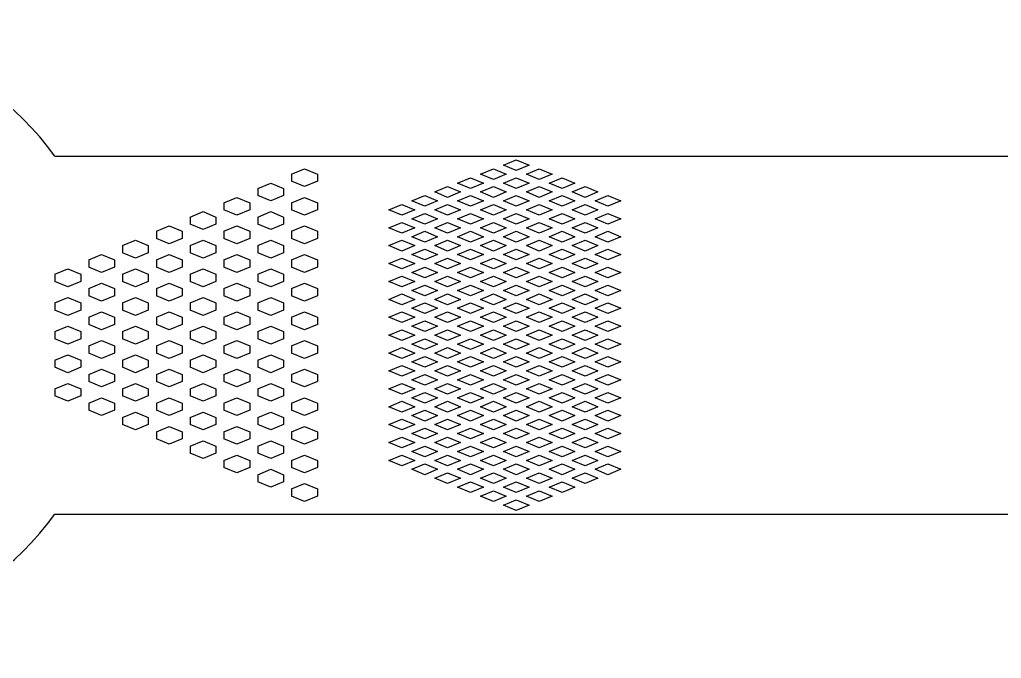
# Model space of a CAD drawing. Header units: inches. Extents: x -271009 to 5700, y -37000 to 38138.
# Drawn here: x -116607 to -113822, y 5427 to 7239 of the extents above; entities that cross this region are included whole.
import ezdxf

# ---------------------------------------------------------------- set-up
doc = ezdxf.new("R2010")
doc.units = ezdxf.units.IN
doc.header["$MEASUREMENT"] = 0

msp = doc.modelspace()

# ---------------------------------------------------------------- linework, layer by layer
for p, q in [((-116507.1, 6851.2), (-113550.8, 6851.2)), ((-115234.8, 6825.9), (-115198.3, 6841.1)), ((-115198.3, 6810.6), (-115234.8, 6825.9)), ((-115198.3, 6841.1), (-115161.7, 6825.9)), ((-115161.7, 6825.9), (-115198.3, 6810.6)), ((-115835.7, 6800.5), (-115799.1, 6815.7)), ((-115835.7, 6800.5), (-115835.7, 6780.2)), ((-115799.1, 6815.7), (-115762.6, 6800.5)), ((-115762.6, 6800.5), (-115762.6, 6780.2)), ((-115299.8, 6800.5), (-115263.2, 6815.7)), ((-115263.2, 6785.3), (-115299.8, 6800.5)), ((-115263.2, 6815.7), (-115226.7, 6800.5)), ((-115226.7, 6800.5), (-115263.2, 6785.3)), ((-115169.8, 6800.5), (-115133.3, 6815.7)), ((-115133.3, 6785.3), (-115169.8, 6800.5)), ((-115133.3, 6815.7), (-115096.8, 6800.5)), ((-115096.8, 6800.5), (-115133.3, 6785.3)), ((-115931.6, 6759.9), (-115895.1, 6775.1)), ((-115895.1, 6775.1), (-115858.5, 6759.9)), ((-115799.1, 6765), (-115835.7, 6780.2)), ((-115762.6, 6780.2), (-115799.1, 6765)), ((-115364.7, 6775.1), (-115328.2, 6790.3)), ((-115328.2, 6759.9), (-115364.7, 6775.1)), ((-115328.2, 6790.3), (-115291.6, 6775.1)), ((-115291.6, 6775.1), (-115328.2, 6759.9)), ((-115234.8, 6775.1), (-115198.3, 6790.3)), ((-115198.3, 6759.9), (-115234.8, 6775.1)), ((-115198.3, 6790.3), (-115161.7, 6775.1)), ((-115161.7, 6775.1), (-115198.3, 6759.9)), ((-115104.9, 6775.1), (-115068.3, 6790.3)), ((-115068.3, 6759.9), (-115104.9, 6775.1)), ((-115068.3, 6790.3), (-115031.8, 6775.1)), ((-115031.8, 6775.1), (-115068.3, 6759.9)), ((-115931.6, 6759.9), (-115931.6, 6739.6)), ((-115895.1, 6724.4), (-115931.6, 6739.6)), ((-115858.5, 6739.6), (-115895.1, 6724.4)), ((-115858.5, 6759.9), (-115858.5, 6739.6)), ((-115494.6, 6724.4), (-115458.1, 6739.6)), ((-115458.1, 6739.6), (-115421.6, 6724.4)), ((-115429.7, 6749.7), (-115393.1, 6765)), ((-115393.1, 6734.5), (-115429.7, 6749.7)), ((-115393.1, 6765), (-115356.6, 6749.7)), ((-115356.6, 6749.7), (-115393.1, 6734.5)), ((-115364.7, 6724.4), (-115328.2, 6739.6)), ((-115328.2, 6739.6), (-115291.6, 6724.4)), ((-115299.8, 6749.7), (-115263.2, 6765)), ((-115263.2, 6734.5), (-115299.8, 6749.7)), ((-115263.2, 6765), (-115226.7, 6749.7)), ((-115226.7, 6749.7), (-115263.2, 6734.5)), ((-115234.8, 6724.4), (-115198.3, 6739.6)), ((-115198.3, 6739.6), (-115161.7, 6724.4)), ((-115169.8, 6749.7), (-115133.3, 6765)), ((-115133.3, 6734.5), (-115169.8, 6749.7)), ((-115133.3, 6765), (-115096.8, 6749.7)), ((-115096.8, 6749.7), (-115133.3, 6734.5)), ((-115104.9, 6724.4), (-115068.3, 6739.6)), ((-115068.3, 6739.6), (-115031.8, 6724.4)), ((-115039.9, 6749.7), (-115003.4, 6765)), ((-115003.4, 6734.5), (-115039.9, 6749.7)), ((-115003.4, 6765), (-114966.8, 6749.7)), ((-114966.8, 6749.7), (-115003.4, 6734.5)), ((-114975, 6724.4), (-114938.4, 6739.6)), ((-114938.4, 6739.6), (-114901.9, 6724.4)), ((-116027.5, 6719.3), (-115991, 6734.5)), ((-116027.5, 6719.3), (-116027.5, 6699)), ((-115991, 6734.5), (-115954.4, 6719.3)), ((-115954.4, 6719.3), (-115954.4, 6699)), ((-115835.7, 6719.3), (-115799.1, 6734.5)), ((-115835.7, 6719.3), (-115835.7, 6699)), ((-115799.1, 6734.5), (-115762.6, 6719.3)), ((-115762.6, 6719.3), (-115762.6, 6699)), ((-115559.6, 6699), (-115523.1, 6714.2)), ((-115523.1, 6714.2), (-115486.5, 6699)), ((-115458.1, 6709.1), (-115494.6, 6724.4)), ((-115421.6, 6724.4), (-115458.1, 6709.1)), ((-115429.7, 6699), (-115393.1, 6714.2)), ((-115393.1, 6714.2), (-115356.6, 6699)), ((-115328.2, 6709.1), (-115364.7, 6724.4)), ((-115291.6, 6724.4), (-115328.2, 6709.1)), ((-115299.8, 6699), (-115263.2, 6714.2)), ((-115263.2, 6714.2), (-115226.7, 6699)), ((-115198.3, 6709.1), (-115234.8, 6724.4)), ((-115161.7, 6724.4), (-115198.3, 6709.1)), ((-115169.8, 6699), (-115133.3, 6714.2)), ((-115133.3, 6714.2), (-115096.8, 6699)), ((-115068.3, 6709.1), (-115104.9, 6724.4)), ((-115031.8, 6724.4), (-115068.3, 6709.1)), ((-115039.9, 6699), (-115003.4, 6714.2)), ((-115003.4, 6714.2), (-114966.8, 6699)), ((-114938.4, 6709.1), (-114975, 6724.4)), ((-114901.9, 6724.4), (-114938.4, 6709.1)), ((-116123.4, 6678.7), (-116086.9, 6693.9)), ((-116086.9, 6693.9), (-116050.4, 6678.7)), ((-115991, 6683.8), (-116027.5, 6699)), ((-115954.4, 6699), (-115991, 6683.8)), ((-115931.6, 6678.7), (-115895.1, 6693.9)), ((-115895.1, 6693.9), (-115858.5, 6678.7)), ((-115799.1, 6683.8), (-115835.7, 6699)), ((-115762.6, 6699), (-115799.1, 6683.8)), ((-115523.1, 6683.8), (-115559.6, 6699)), ((-115486.5, 6699), (-115523.1, 6683.8)), ((-115494.6, 6673.6), (-115458.1, 6688.8)), ((-115458.1, 6688.8), (-115421.6, 6673.6)), ((-115393.1, 6683.8), (-115429.7, 6699)), ((-115356.6, 6699), (-115393.1, 6683.8)), ((-115364.7, 6673.6), (-115328.2, 6688.8)), ((-115328.2, 6688.8), (-115291.6, 6673.6)), ((-115263.2, 6683.8), (-115299.8, 6699)), ((-115226.7, 6699), (-115263.2, 6683.8)), ((-115234.8, 6673.6), (-115198.3, 6688.8)), ((-115198.3, 6688.8), (-115161.7, 6673.6)), ((-115133.3, 6683.8), (-115169.8, 6699)), ((-115096.8, 6699), (-115133.3, 6683.8)), ((-115104.9, 6673.6), (-115068.3, 6688.8)), ((-115068.3, 6688.8), (-115031.8, 6673.6)), ((-115003.4, 6683.8), (-115039.9, 6699)), ((-114966.8, 6699), (-115003.4, 6683.8)), ((-114975, 6673.6), (-114938.4, 6688.8)), ((-114938.4, 6688.8), (-114901.9, 6673.6)), ((-116123.4, 6678.7), (-116123.4, 6658.4)), ((-116086.9, 6643.2), (-116123.4, 6658.4)), ((-116050.4, 6658.4), (-116086.9, 6643.2)), ((-116050.4, 6678.7), (-116050.4, 6658.4)), ((-115931.6, 6678.7), (-115931.6, 6658.4)), ((-115895.1, 6643.2), (-115931.6, 6658.4)), ((-115858.5, 6658.4), (-115895.1, 6643.2)), ((-115858.5, 6678.7), (-115858.5, 6658.4)), ((-115559.6, 6648.2), (-115523.1, 6663.5)), ((-115523.1, 6663.5), (-115486.5, 6648.2)), ((-115458.1, 6658.4), (-115494.6, 6673.6)), ((-115421.6, 6673.6), (-115458.1, 6658.4)), ((-115429.7, 6648.2), (-115393.1, 6663.5)), ((-115393.1, 6663.5), (-115356.6, 6648.2)), ((-115328.2, 6658.4), (-115364.7, 6673.6)), ((-115291.6, 6673.6), (-115328.2, 6658.4)), ((-115299.8, 6648.2), (-115263.2, 6663.5)), ((-115263.2, 6663.5), (-115226.7, 6648.2)), ((-115198.3, 6658.4), (-115234.8, 6673.6)), ((-115161.7, 6673.6), (-115198.3, 6658.4)), ((-115169.8, 6648.2), (-115133.3, 6663.5)), ((-115133.3, 6663.5), (-115096.8, 6648.2)), ((-115068.3, 6658.4), (-115104.9, 6673.6)), ((-115031.8, 6673.6), (-115068.3, 6658.4)), ((-115039.9, 6648.2), (-115003.4, 6663.5)), ((-115003.4, 6663.5), (-114966.8, 6648.2)), ((-114938.4, 6658.4), (-114975, 6673.6)), ((-114901.9, 6673.6), (-114938.4, 6658.4)), ((-116219.4, 6638.1), (-116182.8, 6653.3)), ((-116219.4, 6638.1), (-116219.4, 6617.8)), ((-116182.8, 6653.3), (-116146.3, 6638.1)), ((-116146.3, 6638.1), (-116146.3, 6617.8)), ((-116027.5, 6638.1), (-115991, 6653.3)), ((-116027.5, 6638.1), (-116027.5, 6617.8)), ((-115991, 6653.3), (-115954.4, 6638.1)), ((-115954.4, 6638.1), (-115954.4, 6617.8)), ((-115835.7, 6638.1), (-115799.1, 6653.3)), ((-115835.7, 6638.1), (-115835.7, 6617.8)), ((-115799.1, 6653.3), (-115762.6, 6638.1)), ((-115762.6, 6638.1), (-115762.6, 6617.8)), ((-115523.1, 6633), (-115559.6, 6648.2)), ((-115486.5, 6648.2), (-115523.1, 6633)), ((-115494.6, 6622.9), (-115458.1, 6638.1)), ((-115458.1, 6638.1), (-115421.6, 6622.9)), ((-115393.1, 6633), (-115429.7, 6648.2)), ((-115356.6, 6648.2), (-115393.1, 6633)), ((-115364.7, 6622.9), (-115328.2, 6638.1)), ((-115328.2, 6638.1), (-115291.6, 6622.9)), ((-115263.2, 6633), (-115299.8, 6648.2)), ((-115226.7, 6648.2), (-115263.2, 6633)), ((-115234.8, 6622.9), (-115198.3, 6638.1)), ((-115198.3, 6638.1), (-115161.7, 6622.9)), ((-115133.3, 6633), (-115169.8, 6648.2)), ((-115096.8, 6648.2), (-115133.3, 6633)), ((-115104.9, 6622.9), (-115068.3, 6638.1)), ((-115068.3, 6638.1), (-115031.8, 6622.9)), ((-115003.4, 6633), (-115039.9, 6648.2)), ((-114966.8, 6648.2), (-115003.4, 6633)), ((-114975, 6622.9), (-114938.4, 6638.1)), ((-114938.4, 6638.1), (-114901.9, 6622.9)), ((-116315.3, 6597.5), (-116278.7, 6612.7)), ((-116278.7, 6612.7), (-116242.2, 6597.5)), ((-116182.8, 6602.6), (-116219.4, 6617.8)), ((-116146.3, 6617.8), (-116182.8, 6602.6)), ((-116123.4, 6597.5), (-116086.9, 6612.7)), ((-116086.9, 6612.7), (-116050.4, 6597.5)), ((-115991, 6602.6), (-116027.5, 6617.8)), ((-115954.4, 6617.8), (-115991, 6602.6)), ((-115931.6, 6597.5), (-115895.1, 6612.7)), ((-115895.1, 6612.7), (-115858.5, 6597.5)), ((-115799.1, 6602.6), (-115835.7, 6617.8)), ((-115762.6, 6617.8), (-115799.1, 6602.6)), ((-115559.6, 6597.5), (-115523.1, 6612.7)), ((-115523.1, 6612.7), (-115486.5, 6597.5)), ((-115458.1, 6607.6), (-115494.6, 6622.9)), ((-115421.6, 6622.9), (-115458.1, 6607.6)), ((-115429.7, 6597.5), (-115393.1, 6612.7)), ((-115393.1, 6612.7), (-115356.6, 6597.5)), ((-115328.2, 6607.6), (-115364.7, 6622.9)), ((-115291.6, 6622.9), (-115328.2, 6607.6)), ((-115299.8, 6597.5), (-115263.2, 6612.7)), ((-115263.2, 6612.7), (-115226.7, 6597.5)), ((-115198.3, 6607.6), (-115234.8, 6622.9)), ((-115161.7, 6622.9), (-115198.3, 6607.6)), ((-115169.8, 6597.5), (-115133.3, 6612.7)), ((-115133.3, 6612.7), (-115096.8, 6597.5)), ((-115068.3, 6607.6), (-115104.9, 6622.9)), ((-115031.8, 6622.9), (-115068.3, 6607.6)), ((-115039.9, 6597.5), (-115003.4, 6612.7)), ((-115003.4, 6612.7), (-114966.8, 6597.5)), ((-114938.4, 6607.6), (-114975, 6622.9)), ((-114901.9, 6622.9), (-114938.4, 6607.6)), ((-116315.3, 6597.5), (-116315.3, 6577.2)), ((-116278.7, 6562), (-116315.3, 6577.2)), ((-116242.2, 6577.2), (-116278.7, 6562)), ((-116242.2, 6597.5), (-116242.2, 6577.2)), ((-116123.4, 6597.5), (-116123.4, 6577.2)), ((-116086.9, 6562), (-116123.4, 6577.2)), ((-116050.4, 6577.2), (-116086.9, 6562)), ((-116050.4, 6597.5), (-116050.4, 6577.2)), ((-115931.6, 6597.5), (-115931.6, 6577.2)), ((-115895.1, 6562), (-115931.6, 6577.2)), ((-115858.5, 6577.2), (-115895.1, 6562)), ((-115858.5, 6597.5), (-115858.5, 6577.2)), ((-115523.1, 6582.3), (-115559.6, 6597.5)), ((-115486.5, 6597.5), (-115523.1, 6582.3)), ((-115494.6, 6572.1), (-115458.1, 6587.3)), ((-115458.1, 6587.3), (-115421.6, 6572.1)), ((-115393.1, 6582.3), (-115429.7, 6597.5)), ((-115356.6, 6597.5), (-115393.1, 6582.3)), ((-115364.7, 6572.1), (-115328.2, 6587.3)), ((-115328.2, 6587.3), (-115291.6, 6572.1)), ((-115263.2, 6582.3), (-115299.8, 6597.5)), ((-115226.7, 6597.5), (-115263.2, 6582.3)), ((-115234.8, 6572.1), (-115198.3, 6587.3)), ((-115198.3, 6587.3), (-115161.7, 6572.1)), ((-115133.3, 6582.3), (-115169.8, 6597.5)), ((-115096.8, 6597.5), (-115133.3, 6582.3)), ((-115104.9, 6572.1), (-115068.3, 6587.3)), ((-115068.3, 6587.3), (-115031.8, 6572.1)), ((-115003.4, 6582.3), (-115039.9, 6597.5)), ((-114966.8, 6597.5), (-115003.4, 6582.3)), ((-114975, 6572.1), (-114938.4, 6587.3)), ((-114938.4, 6587.3), (-114901.9, 6572.1)), ((-116411.2, 6556.9), (-116374.6, 6572.1)), ((-116411.2, 6556.9), (-116411.2, 6536.6)), ((-116374.6, 6572.1), (-116338.1, 6556.9)), ((-116338.1, 6556.9), (-116338.1, 6536.6)), ((-116219.4, 6556.9), (-116182.8, 6572.1)), ((-116219.4, 6556.9), (-116219.4, 6536.6)), ((-116182.8, 6572.1), (-116146.3, 6556.9)), ((-116146.3, 6556.9), (-116146.3, 6536.6)), ((-116027.5, 6556.9), (-115991, 6572.1)), ((-116027.5, 6556.9), (-116027.5, 6536.6)), ((-115991, 6572.1), (-115954.4, 6556.9)), ((-115954.4, 6556.9), (-115954.4, 6536.6)), ((-115835.7, 6556.9), (-115799.1, 6572.1)), ((-115835.7, 6556.9), (-115835.7, 6536.6)), ((-115799.1, 6572.1), (-115762.6, 6556.9)), ((-115762.6, 6556.9), (-115762.6, 6536.6)), ((-115559.6, 6546.7), (-115523.1, 6562)), ((-115523.1, 6531.5), (-115559.6, 6546.7)), ((-115523.1, 6562), (-115486.5, 6546.7)), ((-115486.5, 6546.7), (-115523.1, 6531.5)), ((-115458.1, 6556.9), (-115494.6, 6572.1)), ((-115421.6, 6572.1), (-115458.1, 6556.9)), ((-115429.7, 6546.7), (-115393.1, 6562)), ((-115393.1, 6531.5), (-115429.7, 6546.7)), ((-115393.1, 6562), (-115356.6, 6546.7)), ((-115356.6, 6546.7), (-115393.1, 6531.5)), ((-115328.2, 6556.9), (-115364.7, 6572.1)), ((-115291.6, 6572.1), (-115328.2, 6556.9)), ((-115299.8, 6546.7), (-115263.2, 6562)), ((-115263.2, 6531.5), (-115299.8, 6546.7)), ((-115263.2, 6562), (-115226.7, 6546.7)), ((-115226.7, 6546.7), (-115263.2, 6531.5)), ((-115198.3, 6556.9), (-115234.8, 6572.1)), ((-115161.7, 6572.1), (-115198.3, 6556.9)), ((-115169.8, 6546.7), (-115133.3, 6562)), ((-115133.3, 6531.5), (-115169.8, 6546.7)), ((-115133.3, 6562), (-115096.8, 6546.7)), ((-115096.8, 6546.7), (-115133.3, 6531.5)), ((-115068.3, 6556.9), (-115104.9, 6572.1)), ((-115031.8, 6572.1), (-115068.3, 6556.9)), ((-115039.9, 6546.7), (-115003.4, 6562)), ((-115003.4, 6531.5), (-115039.9, 6546.7)), ((-115003.4, 6562), (-114966.8, 6546.7)), ((-114966.8, 6546.7), (-115003.4, 6531.5)), ((-114938.4, 6556.9), (-114975, 6572.1)), ((-114901.9, 6572.1), (-114938.4, 6556.9)), ((-116507.1, 6516.3), (-116470.6, 6531.5)), ((-116470.6, 6531.5), (-116434, 6516.3)), ((-116374.6, 6521.4), (-116411.2, 6536.6)), ((-116338.1, 6536.6), (-116374.6, 6521.4)), ((-116315.3, 6516.3), (-116278.7, 6531.5)), ((-116278.7, 6531.5), (-116242.2, 6516.3)), ((-116182.8, 6521.4), (-116219.4, 6536.6)), ((-116146.3, 6536.6), (-116182.8, 6521.4)), ((-116123.4, 6516.3), (-116086.9, 6531.5)), ((-116086.9, 6531.5), (-116050.4, 6516.3)), ((-115991, 6521.4), (-116027.5, 6536.6)), ((-115954.4, 6536.6), (-115991, 6521.4)), ((-115931.6, 6516.3), (-115895.1, 6531.5)), ((-115895.1, 6531.5), (-115858.5, 6516.3)), ((-115799.1, 6521.4), (-115835.7, 6536.6)), ((-115762.6, 6536.6), (-115799.1, 6521.4)), ((-115494.6, 6521.4), (-115458.1, 6536.6)), ((-115458.1, 6506.1), (-115494.6, 6521.4)), ((-115458.1, 6536.6), (-115421.6, 6521.4)), ((-115421.6, 6521.4), (-115458.1, 6506.1)), ((-115364.7, 6521.4), (-115328.2, 6536.6)), ((-115328.2, 6506.1), (-115364.7, 6521.4)), ((-115328.2, 6536.6), (-115291.6, 6521.4)), ((-115291.6, 6521.4), (-115328.2, 6506.1)), ((-115234.8, 6521.4), (-115198.3, 6536.6)), ((-115198.3, 6506.1), (-115234.8, 6521.4)), ((-115198.3, 6536.6), (-115161.7, 6521.4)), ((-115161.7, 6521.4), (-115198.3, 6506.1)), ((-115104.9, 6521.4), (-115068.3, 6536.6)), ((-115068.3, 6506.1), (-115104.9, 6521.4)), ((-115068.3, 6536.6), (-115031.8, 6521.4)), ((-115031.8, 6521.4), (-115068.3, 6506.1)), ((-114975, 6521.4), (-114938.4, 6536.6)), ((-114938.4, 6506.1), (-114975, 6521.4)), ((-114938.4, 6536.6), (-114901.9, 6521.4)), ((-114901.9, 6521.4), (-114938.4, 6506.1)), ((-116507.1, 6516.3), (-116507.1, 6496)), ((-116470.6, 6480.8), (-116507.1, 6496)), ((-116434, 6496), (-116470.6, 6480.8)), ((-116434, 6516.3), (-116434, 6496)), ((-116411.2, 6475.7), (-116374.6, 6490.9)), ((-116374.6, 6490.9), (-116338.1, 6475.7)), ((-116315.3, 6516.3), (-116315.3, 6496)), ((-116278.7, 6480.8), (-116315.3, 6496)), ((-116242.2, 6496), (-116278.7, 6480.8)), ((-116242.2, 6516.3), (-116242.2, 6496)), ((-116219.4, 6475.7), (-116182.8, 6490.9)), ((-116182.8, 6490.9), (-116146.3, 6475.7)), ((-116123.4, 6516.3), (-116123.4, 6496)), ((-116086.9, 6480.8), (-116123.4, 6496)), ((-116050.4, 6496), (-116086.9, 6480.8)), ((-116050.4, 6516.3), (-116050.4, 6496)), ((-116027.5, 6475.7), (-115991, 6490.9)), ((-115991, 6490.9), (-115954.4, 6475.7)), ((-115931.6, 6516.3), (-115931.6, 6496)), ((-115895.1, 6480.8), (-115931.6, 6496)), ((-115858.5, 6496), (-115895.1, 6480.8)), ((-115858.5, 6516.3), (-115858.5, 6496)), ((-115835.7, 6475.7), (-115799.1, 6490.9)), ((-115799.1, 6490.9), (-115762.6, 6475.7)), ((-115559.6, 6496), (-115523.1, 6511.2)), ((-115523.1, 6480.8), (-115559.6, 6496)), ((-115523.1, 6511.2), (-115486.5, 6496)), ((-115486.5, 6496), (-115523.1, 6480.8)), ((-115429.7, 6496), (-115393.1, 6511.2)), ((-115393.1, 6480.8), (-115429.7, 6496)), ((-115393.1, 6511.2), (-115356.6, 6496)), ((-115356.6, 6496), (-115393.1, 6480.8)), ((-115299.8, 6496), (-115263.2, 6511.2)), ((-115263.2, 6480.8), (-115299.8, 6496)), ((-115263.2, 6511.2), (-115226.7, 6496)), ((-115226.7, 6496), (-115263.2, 6480.8)), ((-115169.8, 6496), (-115133.3, 6511.2)), ((-115133.3, 6480.8), (-115169.8, 6496)), ((-115133.3, 6511.2), (-115096.8, 6496)), ((-115096.8, 6496), (-115133.3, 6480.8)), ((-115039.9, 6496), (-115003.4, 6511.2)), ((-115003.4, 6480.8), (-115039.9, 6496)), ((-115003.4, 6511.2), (-114966.8, 6496)), ((-114966.8, 6496), (-115003.4, 6480.8)), ((-116411.2, 6475.7), (-116411.2, 6455.4)), ((-116338.1, 6475.7), (-116338.1, 6455.4)), ((-116219.4, 6475.7), (-116219.4, 6455.4)), ((-116146.3, 6475.7), (-116146.3, 6455.4)), ((-116027.5, 6475.7), (-116027.5, 6455.4)), ((-115954.4, 6475.7), (-115954.4, 6455.4)), ((-115835.7, 6475.7), (-115835.7, 6455.4)), ((-115762.6, 6475.7), (-115762.6, 6455.4)), ((-115494.6, 6470.6), (-115458.1, 6485.8)), ((-115458.1, 6455.4), (-115494.6, 6470.6)), ((-115458.1, 6485.8), (-115421.6, 6470.6)), ((-115421.6, 6470.6), (-115458.1, 6455.4)), ((-115364.7, 6470.6), (-115328.2, 6485.8)), ((-115328.2, 6455.4), (-115364.7, 6470.6)), ((-115328.2, 6485.8), (-115291.6, 6470.6)), ((-115291.6, 6470.6), (-115328.2, 6455.4)), ((-115234.8, 6470.6), (-115198.3, 6485.8)), ((-115198.3, 6455.4), (-115234.8, 6470.6)), ((-115198.3, 6485.8), (-115161.7, 6470.6)), ((-115161.7, 6470.6), (-115198.3, 6455.4)), ((-115104.9, 6470.6), (-115068.3, 6485.8)), ((-115068.3, 6455.4), (-115104.9, 6470.6)), ((-115068.3, 6485.8), (-115031.8, 6470.6)), ((-115031.8, 6470.6), (-115068.3, 6455.4)), ((-114975, 6470.6), (-114938.4, 6485.8)), ((-114938.4, 6455.4), (-114975, 6470.6)), ((-114938.4, 6485.8), (-114901.9, 6470.6)), ((-114901.9, 6470.6), (-114938.4, 6455.4)), ((-116507.1, 6435.1), (-116470.6, 6450.3)), ((-116507.1, 6435.1), (-116507.1, 6414.8)), ((-116470.6, 6450.3), (-116434, 6435.1)), ((-116434, 6435.1), (-116434, 6414.8)), ((-116374.6, 6440.2), (-116411.2, 6455.4)), ((-116338.1, 6455.4), (-116374.6, 6440.2)), ((-116315.3, 6435.1), (-116278.7, 6450.3)), ((-116315.3, 6435.1), (-116315.3, 6414.8)), ((-116278.7, 6450.3), (-116242.2, 6435.1)), ((-116242.2, 6435.1), (-116242.2, 6414.8)), ((-116182.8, 6440.2), (-116219.4, 6455.4)), ((-116146.3, 6455.4), (-116182.8, 6440.2)), ((-116123.4, 6435.1), (-116086.9, 6450.3)), ((-116123.4, 6435.1), (-116123.4, 6414.8)), ((-116086.9, 6450.3), (-116050.4, 6435.1)), ((-116050.4, 6435.1), (-116050.4, 6414.8)), ((-115991, 6440.2), (-116027.5, 6455.4)), ((-115954.4, 6455.4), (-115991, 6440.2)), ((-115931.6, 6435.1), (-115895.1, 6450.3)), ((-115931.6, 6435.1), (-115931.6, 6414.8)), ((-115895.1, 6450.3), (-115858.5, 6435.1)), ((-115858.5, 6435.1), (-115858.5, 6414.8)), ((-115799.1, 6440.2), (-115835.7, 6455.4)), ((-115762.6, 6455.4), (-115799.1, 6440.2)), ((-115559.6, 6445.2), (-115523.1, 6460.5)), ((-115523.1, 6430), (-115559.6, 6445.2)), ((-115523.1, 6460.5), (-115486.5, 6445.2)), ((-115486.5, 6445.2), (-115523.1, 6430)), ((-115494.6, 6419.9), (-115458.1, 6435.1)), ((-115458.1, 6435.1), (-115421.6, 6419.9)), ((-115429.7, 6445.2), (-115393.1, 6460.5)), ((-115393.1, 6430), (-115429.7, 6445.2)), ((-115393.1, 6460.5), (-115356.6, 6445.2)), ((-115356.6, 6445.2), (-115393.1, 6430)), ((-115364.7, 6419.9), (-115328.2, 6435.1)), ((-115328.2, 6435.1), (-115291.6, 6419.9)), ((-115299.8, 6445.2), (-115263.2, 6460.5)), ((-115263.2, 6430), (-115299.8, 6445.2)), ((-115263.2, 6460.5), (-115226.7, 6445.2)), ((-115226.7, 6445.2), (-115263.2, 6430)), ((-115234.8, 6419.9), (-115198.3, 6435.1)), ((-115198.3, 6435.1), (-115161.7, 6419.9)), ((-115169.8, 6445.2), (-115133.3, 6460.5)), ((-115133.3, 6430), (-115169.8, 6445.2)), ((-115133.3, 6460.5), (-115096.8, 6445.2)), ((-115096.8, 6445.2), (-115133.3, 6430)), ((-115104.9, 6419.9), (-115068.3, 6435.1)), ((-115068.3, 6435.1), (-115031.8, 6419.9)), ((-115039.9, 6445.2), (-115003.4, 6460.5)), ((-115003.4, 6430), (-115039.9, 6445.2)), ((-115003.4, 6460.5), (-114966.8, 6445.2)), ((-114966.8, 6445.2), (-115003.4, 6430)), ((-114975, 6419.9), (-114938.4, 6435.1)), ((-114938.4, 6435.1), (-114901.9, 6419.9)), ((-116470.6, 6399.6), (-116507.1, 6414.8)), ((-116434, 6414.8), (-116470.6, 6399.6)), ((-116411.2, 6394.5), (-116374.6, 6409.7)), ((-116374.6, 6409.7), (-116338.1, 6394.5)), ((-116278.7, 6399.6), (-116315.3, 6414.8)), ((-116242.2, 6414.8), (-116278.7, 6399.6)), ((-116219.4, 6394.5), (-116182.8, 6409.7)), ((-116182.8, 6409.7), (-116146.3, 6394.5)), ((-116086.9, 6399.6), (-116123.4, 6414.8)), ((-116050.4, 6414.8), (-116086.9, 6399.6)), ((-116027.5, 6394.5), (-115991, 6409.7)), ((-115991, 6409.7), (-115954.4, 6394.5)), ((-115895.1, 6399.6), (-115931.6, 6414.8)), ((-115858.5, 6414.8), (-115895.1, 6399.6)), ((-115835.7, 6394.5), (-115799.1, 6409.7)), ((-115799.1, 6409.7), (-115762.6, 6394.5)), ((-115559.6, 6394.5), (-115523.1, 6409.7)), ((-115523.1, 6409.7), (-115486.5, 6394.5)), ((-115458.1, 6404.6), (-115494.6, 6419.9)), ((-115421.6, 6419.9), (-115458.1, 6404.6)), ((-115429.7, 6394.5), (-115393.1, 6409.7)), ((-115393.1, 6409.7), (-115356.6, 6394.5)), ((-115328.2, 6404.6), (-115364.7, 6419.9)), ((-115291.6, 6419.9), (-115328.2, 6404.6)), ((-115299.8, 6394.5), (-115263.2, 6409.7)), ((-115263.2, 6409.7), (-115226.7, 6394.5)), ((-115198.3, 6404.6), (-115234.8, 6419.9)), ((-115161.7, 6419.9), (-115198.3, 6404.6)), ((-115169.8, 6394.5), (-115133.3, 6409.7)), ((-115133.3, 6409.7), (-115096.8, 6394.5)), ((-115068.3, 6404.6), (-115104.9, 6419.9)), ((-115031.8, 6419.9), (-115068.3, 6404.6)), ((-115039.9, 6394.5), (-115003.4, 6409.7)), ((-115003.4, 6409.7), (-114966.8, 6394.5)), ((-114938.4, 6404.6), (-114975, 6419.9)), ((-114901.9, 6419.9), (-114938.4, 6404.6)), ((-116411.2, 6394.5), (-116411.2, 6374.2)), ((-116338.1, 6394.5), (-116338.1, 6374.2)), ((-116219.4, 6394.5), (-116219.4, 6374.2)), ((-116146.3, 6394.5), (-116146.3, 6374.2)), ((-116027.5, 6394.5), (-116027.5, 6374.2)), ((-115954.4, 6394.5), (-115954.4, 6374.2)), ((-115835.7, 6394.5), (-115835.7, 6374.2)), ((-115762.6, 6394.5), (-115762.6, 6374.2)), ((-115523.1, 6379.3), (-115559.6, 6394.5)), ((-115486.5, 6394.5), (-115523.1, 6379.3)), ((-115494.6, 6369.1), (-115458.1, 6384.3)), ((-115458.1, 6384.3), (-115421.6, 6369.1)), ((-115393.1, 6379.3), (-115429.7, 6394.5)), ((-115356.6, 6394.5), (-115393.1, 6379.3)), ((-115364.7, 6369.1), (-115328.2, 6384.3)), ((-115328.2, 6384.3), (-115291.6, 6369.1)), ((-115263.2, 6379.3), (-115299.8, 6394.5)), ((-115226.7, 6394.5), (-115263.2, 6379.3)), ((-115234.8, 6369.1), (-115198.3, 6384.3)), ((-115198.3, 6384.3), (-115161.7, 6369.1)), ((-115133.3, 6379.3), (-115169.8, 6394.5)), ((-115096.8, 6394.5), (-115133.3, 6379.3)), ((-115104.9, 6369.1), (-115068.3, 6384.3)), ((-115068.3, 6384.3), (-115031.8, 6369.1)), ((-115003.4, 6379.3), (-115039.9, 6394.5)), ((-114966.8, 6394.5), (-115003.4, 6379.3)), ((-114975, 6369.1), (-114938.4, 6384.3)), ((-114938.4, 6384.3), (-114901.9, 6369.1)), ((-116507.1, 6353.9), (-116470.6, 6369.1)), ((-116507.1, 6353.9), (-116507.1, 6333.6)), ((-116470.6, 6369.1), (-116434, 6353.9)), ((-116434, 6353.9), (-116434, 6333.6)), ((-116374.6, 6359), (-116411.2, 6374.2)), ((-116338.1, 6374.2), (-116374.6, 6359)), ((-116315.3, 6353.9), (-116278.7, 6369.1)), ((-116315.3, 6353.9), (-116315.3, 6333.6)), ((-116278.7, 6369.1), (-116242.2, 6353.9)), ((-116242.2, 6353.9), (-116242.2, 6333.6)), ((-116182.8, 6359), (-116219.4, 6374.2)), ((-116146.3, 6374.2), (-116182.8, 6359)), ((-116123.4, 6353.9), (-116086.9, 6369.1)), ((-116123.4, 6353.9), (-116123.4, 6333.6)), ((-116086.9, 6369.1), (-116050.4, 6353.9)), ((-116050.4, 6353.9), (-116050.4, 6333.6)), ((-115991, 6359), (-116027.5, 6374.2)), ((-115954.4, 6374.2), (-115991, 6359)), ((-115931.6, 6353.9), (-115895.1, 6369.1)), ((-115931.6, 6353.9), (-115931.6, 6333.6)), ((-115895.1, 6369.1), (-115858.5, 6353.9)), ((-115858.5, 6353.9), (-115858.5, 6333.6)), ((-115799.1, 6359), (-115835.7, 6374.2)), ((-115762.6, 6374.2), (-115799.1, 6359)), ((-115559.6, 6343.7), (-115523.1, 6359)), ((-115523.1, 6359), (-115486.5, 6343.7)), ((-115458.1, 6353.9), (-115494.6, 6369.1)), ((-115421.6, 6369.1), (-115458.1, 6353.9)), ((-115429.7, 6343.7), (-115393.1, 6359)), ((-115393.1, 6359), (-115356.6, 6343.7)), ((-115328.2, 6353.9), (-115364.7, 6369.1)), ((-115291.6, 6369.1), (-115328.2, 6353.9)), ((-115299.8, 6343.7), (-115263.2, 6359)), ((-115263.2, 6359), (-115226.7, 6343.7)), ((-115198.3, 6353.9), (-115234.8, 6369.1)), ((-115161.7, 6369.1), (-115198.3, 6353.9)), ((-115169.8, 6343.7), (-115133.3, 6359)), ((-115133.3, 6359), (-115096.8, 6343.7)), ((-115068.3, 6353.9), (-115104.9, 6369.1)), ((-115031.8, 6369.1), (-115068.3, 6353.9)), ((-115039.9, 6343.7), (-115003.4, 6359)), ((-115003.4, 6359), (-114966.8, 6343.7)), ((-114938.4, 6353.9), (-114975, 6369.1)), ((-114901.9, 6369.1), (-114938.4, 6353.9)), ((-116470.6, 6318.4), (-116507.1, 6333.6)), ((-116434, 6333.6), (-116470.6, 6318.4)), ((-116411.2, 6313.3), (-116374.6, 6328.5)), ((-116374.6, 6328.5), (-116338.1, 6313.3)), ((-116278.7, 6318.4), (-116315.3, 6333.6)), ((-116242.2, 6333.6), (-116278.7, 6318.4)), ((-116219.4, 6313.3), (-116182.8, 6328.5)), ((-116182.8, 6328.5), (-116146.3, 6313.3)), ((-116086.9, 6318.4), (-116123.4, 6333.6)), ((-116050.4, 6333.6), (-116086.9, 6318.4)), ((-116027.5, 6313.3), (-115991, 6328.5)), ((-115991, 6328.5), (-115954.4, 6313.3)), ((-115895.1, 6318.4), (-115931.6, 6333.6)), ((-115858.5, 6333.6), (-115895.1, 6318.4)), ((-115835.7, 6313.3), (-115799.1, 6328.5)), ((-115799.1, 6328.5), (-115762.6, 6313.3)), ((-115523.1, 6328.5), (-115559.6, 6343.7)), ((-115486.5, 6343.7), (-115523.1, 6328.5)), ((-115494.6, 6318.4), (-115458.1, 6333.6)), ((-115458.1, 6333.6), (-115421.6, 6318.4)), ((-115393.1, 6328.5), (-115429.7, 6343.7)), ((-115356.6, 6343.7), (-115393.1, 6328.5)), ((-115364.7, 6318.4), (-115328.2, 6333.6)), ((-115328.2, 6333.6), (-115291.6, 6318.4)), ((-115263.2, 6328.5), (-115299.8, 6343.7)), ((-115226.7, 6343.7), (-115263.2, 6328.5)), ((-115234.8, 6318.4), (-115198.3, 6333.6)), ((-115198.3, 6333.6), (-115161.7, 6318.4)), ((-115133.3, 6328.5), (-115169.8, 6343.7)), ((-115096.8, 6343.7), (-115133.3, 6328.5)), ((-115104.9, 6318.4), (-115068.3, 6333.6)), ((-115068.3, 6333.6), (-115031.8, 6318.4)), ((-115003.4, 6328.5), (-115039.9, 6343.7)), ((-114966.8, 6343.7), (-115003.4, 6328.5)), ((-114975, 6318.4), (-114938.4, 6333.6)), ((-114938.4, 6333.6), (-114901.9, 6318.4)), ((-116411.2, 6313.3), (-116411.2, 6293)), ((-116338.1, 6313.3), (-116338.1, 6293)), ((-116219.4, 6313.3), (-116219.4, 6293)), ((-116146.3, 6313.3), (-116146.3, 6293)), ((-116027.5, 6313.3), (-116027.5, 6293)), ((-115954.4, 6313.3), (-115954.4, 6293)), ((-115835.7, 6313.3), (-115835.7, 6293)), ((-115762.6, 6313.3), (-115762.6, 6293)), ((-115559.6, 6293), (-115523.1, 6308.2)), ((-115523.1, 6308.2), (-115486.5, 6293)), ((-115458.1, 6303.1), (-115494.6, 6318.4)), ((-115421.6, 6318.4), (-115458.1, 6303.1)), ((-115429.7, 6293), (-115393.1, 6308.2)), ((-115393.1, 6308.2), (-115356.6, 6293)), ((-115328.2, 6303.1), (-115364.7, 6318.4)), ((-115291.6, 6318.4), (-115328.2, 6303.1)), ((-115299.8, 6293), (-115263.2, 6308.2)), ((-115263.2, 6308.2), (-115226.7, 6293)), ((-115198.3, 6303.1), (-115234.8, 6318.4)), ((-115161.7, 6318.4), (-115198.3, 6303.1)), ((-115169.8, 6293), (-115133.3, 6308.2)), ((-115133.3, 6308.2), (-115096.8, 6293)), ((-115068.3, 6303.1), (-115104.9, 6318.4)), ((-115031.8, 6318.4), (-115068.3, 6303.1)), ((-115039.9, 6293), (-115003.4, 6308.2)), ((-115003.4, 6308.2), (-114966.8, 6293)), ((-114938.4, 6303.1), (-114975, 6318.4)), ((-114901.9, 6318.4), (-114938.4, 6303.1)), ((-116507.1, 6272.7), (-116470.6, 6287.9)), ((-116507.1, 6272.7), (-116507.1, 6252.4)), ((-116470.6, 6287.9), (-116434, 6272.7)), ((-116434, 6272.7), (-116434, 6252.4)), ((-116374.6, 6277.8), (-116411.2, 6293)), ((-116338.1, 6293), (-116374.6, 6277.8)), ((-116315.3, 6272.7), (-116278.7, 6287.9)), ((-116315.3, 6272.7), (-116315.3, 6252.4)), ((-116278.7, 6287.9), (-116242.2, 6272.7)), ((-116242.2, 6272.7), (-116242.2, 6252.4)), ((-116182.8, 6277.8), (-116219.4, 6293)), ((-116146.3, 6293), (-116182.8, 6277.8)), ((-116123.4, 6272.7), (-116086.9, 6287.9)), ((-116123.4, 6272.7), (-116123.4, 6252.4)), ((-116086.9, 6287.9), (-116050.4, 6272.7)), ((-116050.4, 6272.7), (-116050.4, 6252.4)), ((-115991, 6277.8), (-116027.5, 6293)), ((-115954.4, 6293), (-115991, 6277.8)), ((-115931.6, 6272.7), (-115895.1, 6287.9)), ((-115931.6, 6272.7), (-115931.6, 6252.4)), ((-115895.1, 6287.9), (-115858.5, 6272.7)), ((-115858.5, 6272.7), (-115858.5, 6252.4)), ((-115799.1, 6277.8), (-115835.7, 6293)), ((-115762.6, 6293), (-115799.1, 6277.8)), ((-115523.1, 6277.8), (-115559.6, 6293)), ((-115486.5, 6293), (-115523.1, 6277.8)), ((-115494.6, 6267.6), (-115458.1, 6282.8)), ((-115458.1, 6252.4), (-115494.6, 6267.6)), ((-115458.1, 6282.8), (-115421.6, 6267.6)), ((-115421.6, 6267.6), (-115458.1, 6252.4)), ((-115393.1, 6277.8), (-115429.7, 6293)), ((-115356.6, 6293), (-115393.1, 6277.8)), ((-115364.7, 6267.6), (-115328.2, 6282.8)), ((-115328.2, 6252.4), (-115364.7, 6267.6)), ((-115328.2, 6282.8), (-115291.6, 6267.6)), ((-115291.6, 6267.6), (-115328.2, 6252.4)), ((-115263.2, 6277.8), (-115299.8, 6293)), ((-115226.7, 6293), (-115263.2, 6277.8)), ((-115234.8, 6267.6), (-115198.3, 6282.8)), ((-115198.3, 6252.4), (-115234.8, 6267.6)), ((-115198.3, 6282.8), (-115161.7, 6267.6)), ((-115161.7, 6267.6), (-115198.3, 6252.4)), ((-115133.3, 6277.8), (-115169.8, 6293)), ((-115096.8, 6293), (-115133.3, 6277.8)), ((-115104.9, 6267.6), (-115068.3, 6282.8)), ((-115068.3, 6252.4), (-115104.9, 6267.6)), ((-115068.3, 6282.8), (-115031.8, 6267.6)), ((-115031.8, 6267.6), (-115068.3, 6252.4)), ((-115003.4, 6277.8), (-115039.9, 6293)), ((-114966.8, 6293), (-115003.4, 6277.8)), ((-114975, 6267.6), (-114938.4, 6282.8)), ((-114938.4, 6252.4), (-114975, 6267.6)), ((-114938.4, 6282.8), (-114901.9, 6267.6)), ((-114901.9, 6267.6), (-114938.4, 6252.4)), ((-116470.6, 6237.2), (-116507.1, 6252.4)), ((-116434, 6252.4), (-116470.6, 6237.2)), ((-116411.2, 6232.1), (-116374.6, 6247.3)), ((-116374.6, 6247.3), (-116338.1, 6232.1)), ((-116278.7, 6237.2), (-116315.3, 6252.4)), ((-116242.2, 6252.4), (-116278.7, 6237.2)), ((-116219.4, 6232.1), (-116182.8, 6247.3)), ((-116182.8, 6247.3), (-116146.3, 6232.1)), ((-116086.9, 6237.2), (-116123.4, 6252.4)), ((-116050.4, 6252.4), (-116086.9, 6237.2)), ((-116027.5, 6232.1), (-115991, 6247.3)), ((-115991, 6247.3), (-115954.4, 6232.1)), ((-115895.1, 6237.2), (-115931.6, 6252.4)), ((-115858.5, 6252.4), (-115895.1, 6237.2)), ((-115835.7, 6232.1), (-115799.1, 6247.3)), ((-115799.1, 6247.3), (-115762.6, 6232.1)), ((-115559.6, 6242.2), (-115523.1, 6257.5)), ((-115523.1, 6227), (-115559.6, 6242.2)), ((-115523.1, 6257.5), (-115486.5, 6242.2)), ((-115486.5, 6242.2), (-115523.1, 6227)), ((-115429.7, 6242.2), (-115393.1, 6257.5)), ((-115393.1, 6227), (-115429.7, 6242.2)), ((-115393.1, 6257.5), (-115356.6, 6242.2)), ((-115356.6, 6242.2), (-115393.1, 6227)), ((-115299.8, 6242.2), (-115263.2, 6257.5)), ((-115263.2, 6227), (-115299.8, 6242.2)), ((-115263.2, 6257.5), (-115226.7, 6242.2)), ((-115226.7, 6242.2), (-115263.2, 6227)), ((-115169.8, 6242.2), (-115133.3, 6257.5)), ((-115133.3, 6227), (-115169.8, 6242.2)), ((-115133.3, 6257.5), (-115096.8, 6242.2)), ((-115096.8, 6242.2), (-115133.3, 6227)), ((-115039.9, 6242.2), (-115003.4, 6257.5)), ((-115003.4, 6227), (-115039.9, 6242.2)), ((-115003.4, 6257.5), (-114966.8, 6242.2)), ((-114966.8, 6242.2), (-115003.4, 6227)), ((-116411.2, 6232.1), (-116411.2, 6211.8)), ((-116374.6, 6196.6), (-116411.2, 6211.8)), ((-116338.1, 6211.8), (-116374.6, 6196.6)), ((-116338.1, 6232.1), (-116338.1, 6211.8)), ((-116219.4, 6232.1), (-116219.4, 6211.8)), ((-116182.8, 6196.6), (-116219.4, 6211.8)), ((-116146.3, 6211.8), (-116182.8, 6196.6)), ((-116146.3, 6232.1), (-116146.3, 6211.8)), ((-116027.5, 6232.1), (-116027.5, 6211.8)), ((-115991, 6196.6), (-116027.5, 6211.8)), ((-115954.4, 6211.8), (-115991, 6196.6)), ((-115954.4, 6232.1), (-115954.4, 6211.8)), ((-115835.7, 6232.1), (-115835.7, 6211.8)), ((-115799.1, 6196.6), (-115835.7, 6211.8)), ((-115762.6, 6211.8), (-115799.1, 6196.6)), ((-115762.6, 6232.1), (-115762.6, 6211.8)), ((-115494.6, 6216.9), (-115458.1, 6232.1)), ((-115458.1, 6201.6), (-115494.6, 6216.9)), ((-115458.1, 6232.1), (-115421.6, 6216.9)), ((-115421.6, 6216.9), (-115458.1, 6201.6)), ((-115364.7, 6216.9), (-115328.2, 6232.1)), ((-115328.2, 6201.6), (-115364.7, 6216.9)), ((-115328.2, 6232.1), (-115291.6, 6216.9)), ((-115291.6, 6216.9), (-115328.2, 6201.6)), ((-115234.8, 6216.9), (-115198.3, 6232.1)), ((-115198.3, 6201.6), (-115234.8, 6216.9)), ((-115198.3, 6232.1), (-115161.7, 6216.9)), ((-115161.7, 6216.9), (-115198.3, 6201.6)), ((-115104.9, 6216.9), (-115068.3, 6232.1)), ((-115068.3, 6201.6), (-115104.9, 6216.9)), ((-115068.3, 6232.1), (-115031.8, 6216.9)), ((-115031.8, 6216.9), (-115068.3, 6201.6)), ((-114975, 6216.9), (-114938.4, 6232.1)), ((-114938.4, 6201.6), (-114975, 6216.9)), ((-114938.4, 6232.1), (-114901.9, 6216.9)), ((-114901.9, 6216.9), (-114938.4, 6201.6)), ((-116507.1, 6191.5), (-116470.6, 6206.7)), ((-116507.1, 6191.5), (-116507.1, 6171.2)), ((-116470.6, 6206.7), (-116434, 6191.5)), ((-116434, 6191.5), (-116434, 6171.2)), ((-116315.3, 6191.5), (-116278.7, 6206.7)), ((-116315.3, 6191.5), (-116315.3, 6171.2)), ((-116278.7, 6206.7), (-116242.2, 6191.5)), ((-116242.2, 6191.5), (-116242.2, 6171.2)), ((-116123.4, 6191.5), (-116086.9, 6206.7)), ((-116123.4, 6191.5), (-116123.4, 6171.2)), ((-116086.9, 6206.7), (-116050.4, 6191.5)), ((-116050.4, 6191.5), (-116050.4, 6171.2)), ((-115931.6, 6191.5), (-115895.1, 6206.7)), ((-115931.6, 6191.5), (-115931.6, 6171.2)), ((-115895.1, 6206.7), (-115858.5, 6191.5)), ((-115858.5, 6191.5), (-115858.5, 6171.2)), ((-115559.6, 6191.5), (-115523.1, 6206.7)), ((-115523.1, 6176.3), (-115559.6, 6191.5)), ((-115523.1, 6206.7), (-115486.5, 6191.5)), ((-115486.5, 6191.5), (-115523.1, 6176.3)), ((-115429.7, 6191.5), (-115393.1, 6206.7)), ((-115393.1, 6176.3), (-115429.7, 6191.5)), ((-115393.1, 6206.7), (-115356.6, 6191.5)), ((-115356.6, 6191.5), (-115393.1, 6176.3)), ((-115299.8, 6191.5), (-115263.2, 6206.7)), ((-115263.2, 6176.3), (-115299.8, 6191.5)), ((-115263.2, 6206.7), (-115226.7, 6191.5)), ((-115226.7, 6191.5), (-115263.2, 6176.3)), ((-115169.8, 6191.5), (-115133.3, 6206.7)), ((-115133.3, 6176.3), (-115169.8, 6191.5)), ((-115133.3, 6206.7), (-115096.8, 6191.5)), ((-115096.8, 6191.5), (-115133.3, 6176.3)), ((-115039.9, 6191.5), (-115003.4, 6206.7)), ((-115003.4, 6176.3), (-115039.9, 6191.5)), ((-115003.4, 6206.7), (-114966.8, 6191.5)), ((-114966.8, 6191.5), (-115003.4, 6176.3)), ((-116470.6, 6156), (-116507.1, 6171.2)), ((-116434, 6171.2), (-116470.6, 6156)), ((-116411.2, 6150.9), (-116374.6, 6166.1)), ((-116374.6, 6166.1), (-116338.1, 6150.9)), ((-116278.7, 6156), (-116315.3, 6171.2)), ((-116242.2, 6171.2), (-116278.7, 6156)), ((-116219.4, 6150.9), (-116182.8, 6166.1)), ((-116182.8, 6166.1), (-116146.3, 6150.9)), ((-116086.9, 6156), (-116123.4, 6171.2)), ((-116050.4, 6171.2), (-116086.9, 6156)), ((-116027.5, 6150.9), (-115991, 6166.1)), ((-115991, 6166.1), (-115954.4, 6150.9)), ((-115895.1, 6156), (-115931.6, 6171.2)), ((-115858.5, 6171.2), (-115895.1, 6156)), ((-115835.7, 6150.9), (-115799.1, 6166.1)), ((-115799.1, 6166.1), (-115762.6, 6150.9)), ((-115559.6, 6140.7), (-115523.1, 6156)), ((-115523.1, 6156), (-115486.5, 6140.7)), ((-115494.6, 6166.1), (-115458.1, 6181.3)), ((-115458.1, 6150.9), (-115494.6, 6166.1)), ((-115458.1, 6181.3), (-115421.6, 6166.1)), ((-115421.6, 6166.1), (-115458.1, 6150.9)), ((-115429.7, 6140.7), (-115393.1, 6156)), ((-115393.1, 6156), (-115356.6, 6140.7)), ((-115364.7, 6166.1), (-115328.2, 6181.3)), ((-115328.2, 6150.9), (-115364.7, 6166.1)), ((-115328.2, 6181.3), (-115291.6, 6166.1)), ((-115291.6, 6166.1), (-115328.2, 6150.9)), ((-115299.8, 6140.7), (-115263.2, 6156)), ((-115263.2, 6156), (-115226.7, 6140.7)), ((-115234.8, 6166.1), (-115198.3, 6181.3)), ((-115198.3, 6150.9), (-115234.8, 6166.1)), ((-115198.3, 6181.3), (-115161.7, 6166.1)), ((-115161.7, 6166.1), (-115198.3, 6150.9)), ((-115169.8, 6140.7), (-115133.3, 6156)), ((-115133.3, 6156), (-115096.8, 6140.7)), ((-115104.9, 6166.1), (-115068.3, 6181.3)), ((-115068.3, 6150.9), (-115104.9, 6166.1)), ((-115068.3, 6181.3), (-115031.8, 6166.1)), ((-115031.8, 6166.1), (-115068.3, 6150.9)), ((-115039.9, 6140.7), (-115003.4, 6156)), ((-115003.4, 6156), (-114966.8, 6140.7)), ((-114975, 6166.1), (-114938.4, 6181.3)), ((-114938.4, 6150.9), (-114975, 6166.1)), ((-114938.4, 6181.3), (-114901.9, 6166.1)), ((-114901.9, 6166.1), (-114938.4, 6150.9)), ((-116411.2, 6150.9), (-116411.2, 6130.6)), ((-116374.6, 6115.4), (-116411.2, 6130.6)), ((-116338.1, 6130.6), (-116374.6, 6115.4)), ((-116338.1, 6150.9), (-116338.1, 6130.6)), ((-116219.4, 6150.9), (-116219.4, 6130.6)), ((-116182.8, 6115.4), (-116219.4, 6130.6)), ((-116146.3, 6130.6), (-116182.8, 6115.4)), ((-116146.3, 6150.9), (-116146.3, 6130.6)), ((-116027.5, 6150.9), (-116027.5, 6130.6)), ((-115991, 6115.4), (-116027.5, 6130.6)), ((-115954.4, 6130.6), (-115991, 6115.4)), ((-115954.4, 6150.9), (-115954.4, 6130.6)), ((-115835.7, 6150.9), (-115835.7, 6130.6)), ((-115799.1, 6115.4), (-115835.7, 6130.6)), ((-115762.6, 6130.6), (-115799.1, 6115.4)), ((-115762.6, 6150.9), (-115762.6, 6130.6)), ((-115523.1, 6125.5), (-115559.6, 6140.7)), ((-115486.5, 6140.7), (-115523.1, 6125.5)), ((-115494.6, 6115.4), (-115458.1, 6130.6)), ((-115458.1, 6130.6), (-115421.6, 6115.4)), ((-115393.1, 6125.5), (-115429.7, 6140.7)), ((-115356.6, 6140.7), (-115393.1, 6125.5)), ((-115364.7, 6115.4), (-115328.2, 6130.6)), ((-115328.2, 6130.6), (-115291.6, 6115.4)), ((-115263.2, 6125.5), (-115299.8, 6140.7)), ((-115226.7, 6140.7), (-115263.2, 6125.5)), ((-115234.8, 6115.4), (-115198.3, 6130.6)), ((-115198.3, 6130.6), (-115161.7, 6115.4)), ((-115133.3, 6125.5), (-115169.8, 6140.7)), ((-115096.8, 6140.7), (-115133.3, 6125.5)), ((-115104.9, 6115.4), (-115068.3, 6130.6)), ((-115068.3, 6130.6), (-115031.8, 6115.4)), ((-115003.4, 6125.5), (-115039.9, 6140.7)), ((-114966.8, 6140.7), (-115003.4, 6125.5)), ((-114975, 6115.4), (-114938.4, 6130.6)), ((-114938.4, 6130.6), (-114901.9, 6115.4)), ((-116315.3, 6110.3), (-116278.7, 6125.5)), ((-116315.3, 6110.3), (-116315.3, 6090)), ((-116278.7, 6125.5), (-116242.2, 6110.3)), ((-116242.2, 6110.3), (-116242.2, 6090)), ((-116123.4, 6110.3), (-116086.9, 6125.5)), ((-116123.4, 6110.3), (-116123.4, 6090)), ((-116086.9, 6125.5), (-116050.4, 6110.3)), ((-116050.4, 6110.3), (-116050.4, 6090)), ((-115931.6, 6110.3), (-115895.1, 6125.5)), ((-115931.6, 6110.3), (-115931.6, 6090)), ((-115895.1, 6125.5), (-115858.5, 6110.3)), ((-115858.5, 6110.3), (-115858.5, 6090)), ((-115559.6, 6090), (-115523.1, 6105.2)), ((-115523.1, 6105.2), (-115486.5, 6090)), ((-115458.1, 6100.1), (-115494.6, 6115.4)), ((-115421.6, 6115.4), (-115458.1, 6100.1)), ((-115429.7, 6090), (-115393.1, 6105.2)), ((-115393.1, 6105.2), (-115356.6, 6090)), ((-115328.2, 6100.1), (-115364.7, 6115.4)), ((-115291.6, 6115.4), (-115328.2, 6100.1)), ((-115299.8, 6090), (-115263.2, 6105.2)), ((-115263.2, 6105.2), (-115226.7, 6090)), ((-115198.3, 6100.1), (-115234.8, 6115.4)), ((-115161.7, 6115.4), (-115198.3, 6100.1)), ((-115169.8, 6090), (-115133.3, 6105.2)), ((-115133.3, 6105.2), (-115096.8, 6090)), ((-115068.3, 6100.1), (-115104.9, 6115.4)), ((-115031.8, 6115.4), (-115068.3, 6100.1)), ((-115039.9, 6090), (-115003.4, 6105.2)), ((-115003.4, 6105.2), (-114966.8, 6090)), ((-114938.4, 6100.1), (-114975, 6115.4)), ((-114901.9, 6115.4), (-114938.4, 6100.1)), ((-116278.7, 6074.8), (-116315.3, 6090)), ((-116242.2, 6090), (-116278.7, 6074.8)), ((-116219.4, 6069.7), (-116182.8, 6084.9)), ((-116182.8, 6084.9), (-116146.3, 6069.7)), ((-116086.9, 6074.8), (-116123.4, 6090)), ((-116050.4, 6090), (-116086.9, 6074.8)), ((-116027.5, 6069.7), (-115991, 6084.9)), ((-115991, 6084.9), (-115954.4, 6069.7)), ((-115895.1, 6074.8), (-115931.6, 6090)), ((-115858.5, 6090), (-115895.1, 6074.8)), ((-115835.7, 6069.7), (-115799.1, 6084.9)), ((-115799.1, 6084.9), (-115762.6, 6069.7)), ((-115523.1, 6074.8), (-115559.6, 6090)), ((-115486.5, 6090), (-115523.1, 6074.8)), ((-115494.6, 6064.6), (-115458.1, 6079.8)), ((-115458.1, 6079.8), (-115421.6, 6064.6)), ((-115393.1, 6074.8), (-115429.7, 6090)), ((-115356.6, 6090), (-115393.1, 6074.8)), ((-115364.7, 6064.6), (-115328.2, 6079.8)), ((-115328.2, 6079.8), (-115291.6, 6064.6)), ((-115263.2, 6074.8), (-115299.8, 6090)), ((-115226.7, 6090), (-115263.2, 6074.8)), ((-115234.8, 6064.6), (-115198.3, 6079.8)), ((-115198.3, 6079.8), (-115161.7, 6064.6)), ((-115133.3, 6074.8), (-115169.8, 6090)), ((-115096.8, 6090), (-115133.3, 6074.8)), ((-115104.9, 6064.6), (-115068.3, 6079.8)), ((-115068.3, 6079.8), (-115031.8, 6064.6)), ((-115003.4, 6074.8), (-115039.9, 6090)), ((-114966.8, 6090), (-115003.4, 6074.8)), ((-114975, 6064.6), (-114938.4, 6079.8)), ((-114938.4, 6079.8), (-114901.9, 6064.6)), ((-116219.4, 6069.7), (-116219.4, 6049.4)), ((-116182.8, 6034.2), (-116219.4, 6049.4)), ((-116146.3, 6049.4), (-116182.8, 6034.2)), ((-116146.3, 6069.7), (-116146.3, 6049.4)), ((-116123.4, 6029.1), (-116086.9, 6044.3)), ((-116086.9, 6044.3), (-116050.4, 6029.1)), ((-116027.5, 6069.7), (-116027.5, 6049.4)), ((-115991, 6034.2), (-116027.5, 6049.4)), ((-115954.4, 6049.4), (-115991, 6034.2)), ((-115954.4, 6069.7), (-115954.4, 6049.4)), ((-115931.6, 6029.1), (-115895.1, 6044.3)), ((-115895.1, 6044.3), (-115858.5, 6029.1)), ((-115835.7, 6069.7), (-115835.7, 6049.4)), ((-115799.1, 6034.2), (-115835.7, 6049.4)), ((-115762.6, 6049.4), (-115799.1, 6034.2)), ((-115762.6, 6069.7), (-115762.6, 6049.4)), ((-115559.6, 6039.2), (-115523.1, 6054.5)), ((-115523.1, 6054.5), (-115486.5, 6039.2)), ((-115458.1, 6049.4), (-115494.6, 6064.6)), ((-115421.6, 6064.6), (-115458.1, 6049.4)), ((-115429.7, 6039.2), (-115393.1, 6054.5)), ((-115393.1, 6054.5), (-115356.6, 6039.2)), ((-115328.2, 6049.4), (-115364.7, 6064.6)), ((-115291.6, 6064.6), (-115328.2, 6049.4)), ((-115299.8, 6039.2), (-115263.2, 6054.5)), ((-115263.2, 6054.5), (-115226.7, 6039.2)), ((-115198.3, 6049.4), (-115234.8, 6064.6)), ((-115161.7, 6064.6), (-115198.3, 6049.4)), ((-115169.8, 6039.2), (-115133.3, 6054.5)), ((-115133.3, 6054.5), (-115096.8, 6039.2)), ((-115068.3, 6049.4), (-115104.9, 6064.6)), ((-115031.8, 6064.6), (-115068.3, 6049.4)), ((-115039.9, 6039.2), (-115003.4, 6054.5)), ((-115003.4, 6054.5), (-114966.8, 6039.2)), ((-114938.4, 6049.4), (-114975, 6064.6)), ((-114901.9, 6064.6), (-114938.4, 6049.4)), ((-116123.4, 6029.1), (-116123.4, 6008.8)), ((-116050.4, 6029.1), (-116050.4, 6008.8)), ((-115931.6, 6029.1), (-115931.6, 6008.8)), ((-115858.5, 6029.1), (-115858.5, 6008.8)), ((-115523.1, 6024), (-115559.6, 6039.2)), ((-115486.5, 6039.2), (-115523.1, 6024)), ((-115494.6, 6013.9), (-115458.1, 6029.1)), ((-115458.1, 6029.1), (-115421.6, 6013.9)), ((-115393.1, 6024), (-115429.7, 6039.2)), ((-115356.6, 6039.2), (-115393.1, 6024)), ((-115364.7, 6013.9), (-115328.2, 6029.1)), ((-115328.2, 6029.1), (-115291.6, 6013.9)), ((-115263.2, 6024), (-115299.8, 6039.2)), ((-115226.7, 6039.2), (-115263.2, 6024)), ((-115234.8, 6013.9), (-115198.3, 6029.1)), ((-115198.3, 6029.1), (-115161.7, 6013.9)), ((-115133.3, 6024), (-115169.8, 6039.2)), ((-115096.8, 6039.2), (-115133.3, 6024)), ((-115104.9, 6013.9), (-115068.3, 6029.1)), ((-115068.3, 6029.1), (-115031.8, 6013.9)), ((-115003.4, 6024), (-115039.9, 6039.2)), ((-114966.8, 6039.2), (-115003.4, 6024)), ((-114975, 6013.9), (-114938.4, 6029.1)), ((-114938.4, 6029.1), (-114901.9, 6013.9)), ((-116086.9, 5993.6), (-116123.4, 6008.8)), ((-116050.4, 6008.8), (-116086.9, 5993.6)), ((-116027.5, 5988.5), (-115991, 6003.7)), ((-116027.5, 5988.5), (-116027.5, 5968.2)), ((-115991, 6003.7), (-115954.4, 5988.5)), ((-115954.4, 5988.5), (-115954.4, 5968.2)), ((-115895.1, 5993.6), (-115931.6, 6008.8)), ((-115858.5, 6008.8), (-115895.1, 5993.6)), ((-115835.7, 5988.5), (-115799.1, 6003.7)), ((-115835.7, 5988.5), (-115835.7, 5968.2)), ((-115799.1, 6003.7), (-115762.6, 5988.5)), ((-115762.6, 5988.5), (-115762.6, 5968.2)), ((-115559.6, 5988.5), (-115523.1, 6003.7)), ((-115523.1, 5973.3), (-115559.6, 5988.5)), ((-115523.1, 6003.7), (-115486.5, 5988.5)), ((-115486.5, 5988.5), (-115523.1, 5973.3)), ((-115458.1, 5998.6), (-115494.6, 6013.9)), ((-115421.6, 6013.9), (-115458.1, 5998.6)), ((-115429.7, 5988.5), (-115393.1, 6003.7)), ((-115393.1, 5973.3), (-115429.7, 5988.5)), ((-115393.1, 6003.7), (-115356.6, 5988.5)), ((-115356.6, 5988.5), (-115393.1, 5973.3)), ((-115328.2, 5998.6), (-115364.7, 6013.9)), ((-115291.6, 6013.9), (-115328.2, 5998.6)), ((-115299.8, 5988.5), (-115263.2, 6003.7)), ((-115263.2, 5973.3), (-115299.8, 5988.5)), ((-115263.2, 6003.7), (-115226.7, 5988.5)), ((-115226.7, 5988.5), (-115263.2, 5973.3)), ((-115198.3, 5998.6), (-115234.8, 6013.9)), ((-115161.7, 6013.9), (-115198.3, 5998.6)), ((-115169.8, 5988.5), (-115133.3, 6003.7)), ((-115133.3, 5973.3), (-115169.8, 5988.5)), ((-115133.3, 6003.7), (-115096.8, 5988.5)), ((-115096.8, 5988.5), (-115133.3, 5973.3)), ((-115068.3, 5998.6), (-115104.9, 6013.9)), ((-115031.8, 6013.9), (-115068.3, 5998.6)), ((-115039.9, 5988.5), (-115003.4, 6003.7)), ((-115003.4, 5973.3), (-115039.9, 5988.5)), ((-115003.4, 6003.7), (-114966.8, 5988.5)), ((-114966.8, 5988.5), (-115003.4, 5973.3)), ((-114938.4, 5998.6), (-114975, 6013.9)), ((-114901.9, 6013.9), (-114938.4, 5998.6)), ((-115991, 5953), (-116027.5, 5968.2)), ((-115954.4, 5968.2), (-115991, 5953)), ((-115931.6, 5947.9), (-115895.1, 5963.1)), ((-115895.1, 5963.1), (-115858.5, 5947.9)), ((-115799.1, 5953), (-115835.7, 5968.2)), ((-115762.6, 5968.2), (-115799.1, 5953)), ((-115494.6, 5963.1), (-115458.1, 5978.3)), ((-115458.1, 5947.9), (-115494.6, 5963.1)), ((-115458.1, 5978.3), (-115421.6, 5963.1)), ((-115421.6, 5963.1), (-115458.1, 5947.9)), ((-115364.7, 5963.1), (-115328.2, 5978.3)), ((-115328.2, 5947.9), (-115364.7, 5963.1)), ((-115328.2, 5978.3), (-115291.6, 5963.1)), ((-115291.6, 5963.1), (-115328.2, 5947.9)), ((-115234.8, 5963.1), (-115198.3, 5978.3)), ((-115198.3, 5947.9), (-115234.8, 5963.1)), ((-115198.3, 5978.3), (-115161.7, 5963.1)), ((-115161.7, 5963.1), (-115198.3, 5947.9)), ((-115104.9, 5963.1), (-115068.3, 5978.3)), ((-115068.3, 5947.9), (-115104.9, 5963.1)), ((-115068.3, 5978.3), (-115031.8, 5963.1)), ((-115031.8, 5963.1), (-115068.3, 5947.9)), ((-114975, 5963.1), (-114938.4, 5978.3)), ((-114938.4, 5947.9), (-114975, 5963.1)), ((-114938.4, 5978.3), (-114901.9, 5963.1)), ((-114901.9, 5963.1), (-114938.4, 5947.9)), ((-115931.6, 5947.9), (-115931.6, 5927.6)), ((-115858.5, 5947.9), (-115858.5, 5927.6)), ((-115429.7, 5937.7), (-115393.1, 5953)), ((-115393.1, 5922.5), (-115429.7, 5937.7)), ((-115393.1, 5953), (-115356.6, 5937.7)), ((-115356.6, 5937.7), (-115393.1, 5922.5)), ((-115299.8, 5937.7), (-115263.2, 5953)), ((-115263.2, 5922.5), (-115299.8, 5937.7)), ((-115263.2, 5953), (-115226.7, 5937.7)), ((-115226.7, 5937.7), (-115263.2, 5922.5)), ((-115169.8, 5937.7), (-115133.3, 5953)), ((-115133.3, 5922.5), (-115169.8, 5937.7)), ((-115133.3, 5953), (-115096.8, 5937.7)), ((-115096.8, 5937.7), (-115133.3, 5922.5)), ((-115039.9, 5937.7), (-115003.4, 5953)), ((-115003.4, 5922.5), (-115039.9, 5937.7)), ((-115003.4, 5953), (-114966.8, 5937.7)), ((-114966.8, 5937.7), (-115003.4, 5922.5)), ((-115895.1, 5912.4), (-115931.6, 5927.6)), ((-115858.5, 5927.6), (-115895.1, 5912.4)), ((-115835.7, 5907.3), (-115799.1, 5922.5)), ((-115835.7, 5907.3), (-115835.7, 5887)), ((-115799.1, 5922.5), (-115762.6, 5907.3)), ((-115762.6, 5907.3), (-115762.6, 5887)), ((-115364.7, 5912.4), (-115328.2, 5927.6)), ((-115328.2, 5897.1), (-115364.7, 5912.4)), ((-115328.2, 5927.6), (-115291.6, 5912.4)), ((-115291.6, 5912.4), (-115328.2, 5897.1)), ((-115234.8, 5912.4), (-115198.3, 5927.6)), ((-115198.3, 5897.1), (-115234.8, 5912.4)), ((-115198.3, 5927.6), (-115161.7, 5912.4)), ((-115161.7, 5912.4), (-115198.3, 5897.1)), ((-115104.9, 5912.4), (-115068.3, 5927.6)), ((-115068.3, 5897.1), (-115104.9, 5912.4)), ((-115068.3, 5927.6), (-115031.8, 5912.4)), ((-115031.8, 5912.4), (-115068.3, 5897.1)), ((-115799.1, 5871.8), (-115835.7, 5887)), ((-115762.6, 5887), (-115799.1, 5871.8)), ((-115299.8, 5887), (-115263.2, 5902.2)), ((-115263.2, 5871.8), (-115299.8, 5887)), ((-115263.2, 5902.2), (-115226.7, 5887)), ((-115226.7, 5887), (-115263.2, 5871.8)), ((-115234.8, 5861.6), (-115198.3, 5876.8)), ((-115198.3, 5876.8), (-115161.7, 5861.6)), ((-115169.8, 5887), (-115133.3, 5902.2)), ((-115133.3, 5871.8), (-115169.8, 5887)), ((-115133.3, 5902.2), (-115096.8, 5887)), ((-115096.8, 5887), (-115133.3, 5871.8)), ((-115198.3, 5846.4), (-115234.8, 5861.6)), ((-115161.7, 5861.6), (-115198.3, 5846.4)), ((-116507.1, 5836.2), (-113550.8, 5836.2))]:
    msp.add_line(p, q)
msp.add_lwpolyline([(-137000, 35000, 6), (-113000, 35000)], format="xyb", close=True)
msp.add_arc((-117204.8, 6343.7), 862.7, 36.0319, 323.9681)

doc.saveas('drawing.dxf')
